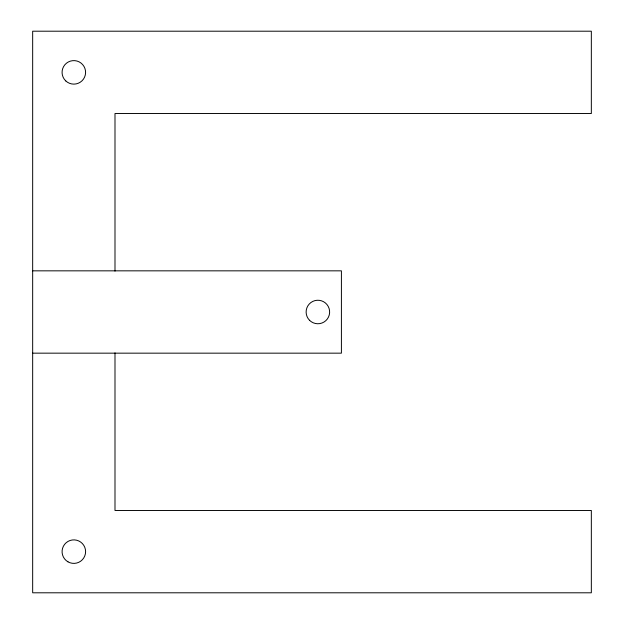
<?xml version="1.0" encoding="UTF-8"?>
<svg xmlns="http://www.w3.org/2000/svg" width="624" height="624" viewBox="0 0 624 624"><rect width="100%" height="100%" fill="white"/><g stroke="black" fill="none" stroke-linecap="round" stroke-linejoin="round"><path stroke-width="0.94" d="M32.666 270.839L341.406 270.839L341.406 353.161L32.666 353.161M114.995 271.136L114.995 113.529L591.334 113.529L591.334 31.2L32.666 31.2L32.666 592.8L591.334 592.8L591.334 510.471L114.995 510.471L114.995 352.864M309.566 320.315A11.762 11.762 0 0 0 329.238 315.042A11.762 11.762 0 0 0 314.839 300.643A11.762 11.762 0 0 0 309.566 320.315M65.793 80.948A11.762 11.762 0 0 0 85.285 75.036A11.762 11.762 0 0 0 70.418 61.113A11.762 11.762 0 0 0 65.793 80.948M67.954 561.818A11.762 11.762 0 0 0 85.597 551.639A11.762 11.762 0 0 0 67.954 541.453A11.762 11.762 0 0 0 67.954 561.818"/></g></svg>
